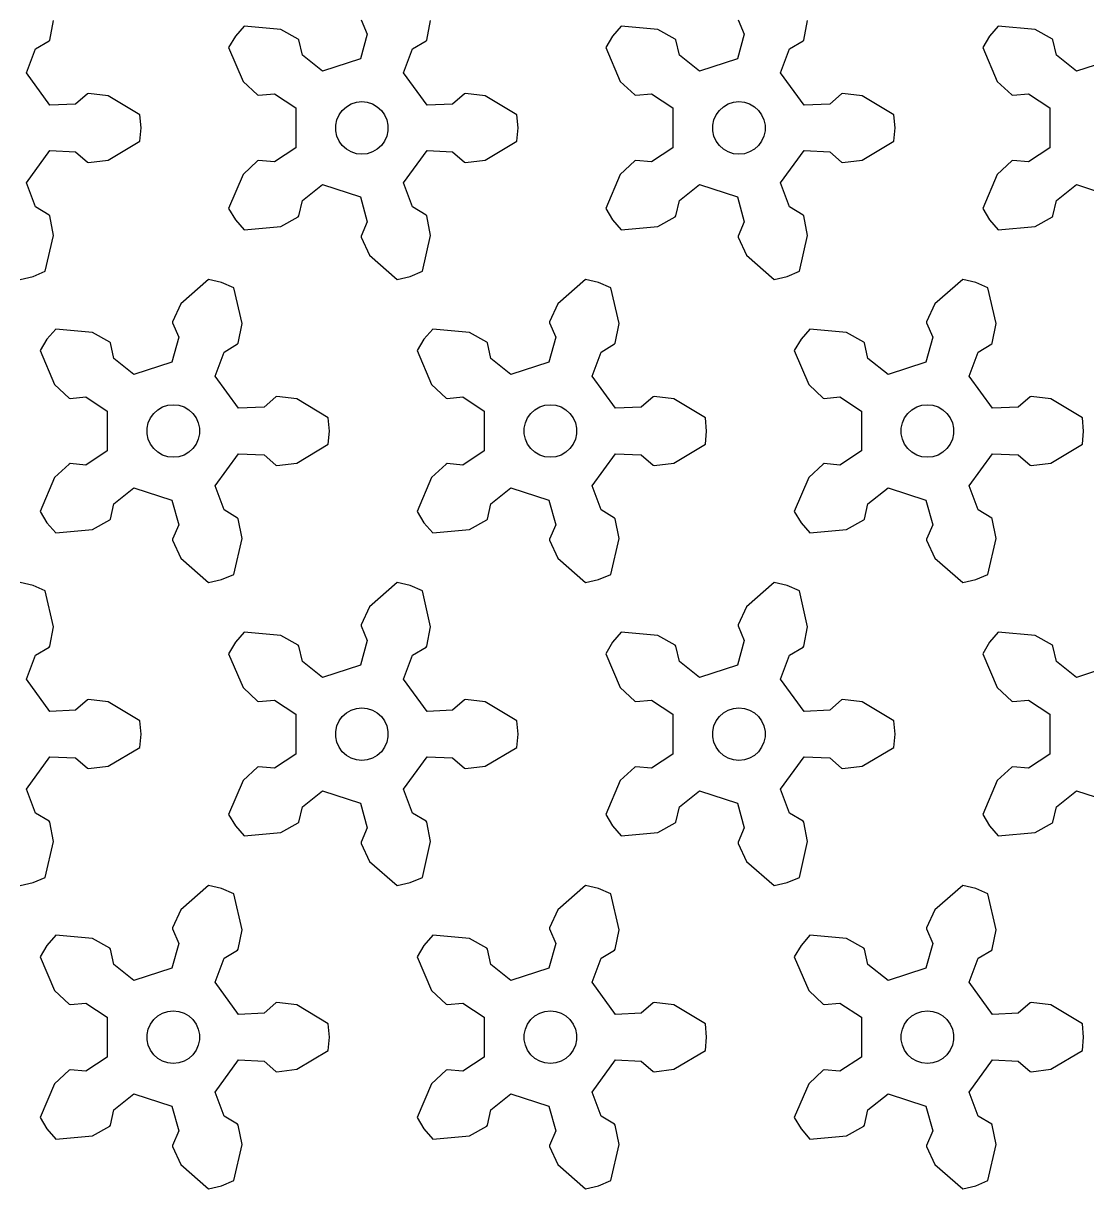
# Model space of a CAD drawing. Extents: x 0 to 210, y 0 to 225.
# Drawn here: x 42.1 to 102.7, y 0 to 66.5 of the extents above; entities that cross this region are included whole.
import ezdxf

# ---------------------------------------------------------------- set-up
doc = ezdxf.new("R2010")
doc.units = 0

msp = doc.modelspace()

# ---------------------------------------------------------------- linework, layer by layer
for p, q in [((43.572, 65.535), (43.791, 66.647)), ((61.335, 66.693), (61.688, 65.866)), ((65.085, 65.535), (65.304, 66.647)), ((82.847, 66.693), (83.2, 65.866)), ((86.598, 65.535), (86.816, 66.647)), ((54.672, 66.329), (54.172, 65.757)), ((56.765, 66.142), (54.672, 66.329)), ((57.755, 65.59), (56.765, 66.142)), ((61.688, 65.866), (61.3, 64.456)), ((76.184, 66.329), (75.685, 65.757)), ((78.278, 66.142), (76.184, 66.329)), ((79.268, 65.59), (78.278, 66.142)), ((83.2, 65.866), (82.813, 64.456)), ((97.697, 66.329), (97.197, 65.757)), ((99.791, 66.142), (97.697, 66.329)), ((100.781, 65.59), (99.791, 66.142)), ((42.766, 65.024), (43.537, 65.486)), ((43.537, 65.486), (43.572, 65.535)), ((54.172, 65.757), (53.782, 65.105)), ((57.791, 65.542), (57.755, 65.59)), ((57.992, 64.665), (57.791, 65.542)), ((64.278, 65.024), (65.05, 65.486)), ((65.05, 65.486), (65.085, 65.535)), ((75.685, 65.757), (75.295, 65.105)), ((79.304, 65.542), (79.268, 65.59)), ((79.505, 64.665), (79.304, 65.542)), ((85.791, 65.024), (86.563, 65.486)), ((86.563, 65.486), (86.598, 65.535)), ((97.197, 65.757), (96.808, 65.105)), ((100.817, 65.542), (100.781, 65.59)), ((101.018, 64.665), (100.817, 65.542)), ((42.25, 63.655), (42.766, 65.024)), ((53.782, 65.105), (54.607, 63.172)), ((59.134, 63.752), (57.992, 64.665)), ((63.763, 63.655), (64.278, 65.024)), ((75.295, 65.105), (76.12, 63.172)), ((80.647, 63.752), (79.505, 64.665)), ((85.276, 63.655), (85.791, 65.024)), ((96.808, 65.105), (97.633, 63.172)), ((102.16, 63.752), (101.018, 64.665)), ((61.3, 64.456), (59.134, 63.752)), ((82.813, 64.456), (80.647, 63.752)), ((104.326, 64.456), (102.16, 63.752)), ((43.588, 61.813), (42.25, 63.655)), ((54.607, 63.172), (55.438, 62.401)), ((65.101, 61.813), (63.763, 63.655)), ((76.12, 63.172), (76.951, 62.401)), ((86.614, 61.813), (85.276, 63.655)), ((97.633, 63.172), (98.463, 62.401)), ((45.05, 61.881), (43.588, 61.813)), ((45.727, 62.472), (45.05, 61.881)), ((45.785, 62.49), (45.727, 62.472)), ((46.91, 62.354), (45.785, 62.49)), ((48.714, 61.275), (46.91, 62.354)), ((55.438, 62.401), (55.495, 62.381)), ((55.495, 62.381), (56.391, 62.461)), ((56.391, 62.461), (57.612, 61.657)), ((60.501, 61.732), (60.772, 61.889)), ((60.772, 61.889), (61.07, 61.986)), ((61.07, 61.986), (61.382, 62.019)), ((61.382, 62.019), (61.694, 61.986)), ((61.694, 61.986), (61.992, 61.889)), ((61.992, 61.889), (62.264, 61.732)), ((66.562, 61.881), (65.101, 61.813)), ((67.24, 62.472), (66.562, 61.881)), ((67.298, 62.49), (67.24, 62.472)), ((68.423, 62.354), (67.298, 62.49)), ((70.227, 61.275), (68.423, 62.354)), ((76.951, 62.401), (77.008, 62.381)), ((77.008, 62.381), (77.903, 62.461)), ((77.903, 62.461), (79.125, 61.657)), ((82.013, 61.732), (82.285, 61.889)), ((82.285, 61.889), (82.583, 61.986)), ((82.583, 61.986), (82.895, 62.019)), ((82.895, 62.019), (83.207, 61.986)), ((83.207, 61.986), (83.505, 61.889)), ((83.505, 61.889), (83.777, 61.732)), ((88.075, 61.881), (86.614, 61.813)), ((88.753, 62.472), (88.075, 61.881)), ((88.811, 62.49), (88.753, 62.472)), ((89.936, 62.354), (88.811, 62.49)), ((91.74, 61.275), (89.936, 62.354)), ((98.463, 62.401), (98.521, 62.381)), ((98.521, 62.381), (99.416, 62.461)), ((99.416, 62.461), (100.638, 61.657)), ((48.782, 60.519), (48.714, 61.275)), ((57.612, 61.657), (57.612, 59.38)), ((59.956, 60.982), (60.083, 61.269)), ((60.083, 61.269), (60.267, 61.522)), ((60.267, 61.522), (60.501, 61.732)), ((62.264, 61.732), (62.497, 61.522)), ((62.497, 61.522), (62.681, 61.269)), ((62.681, 61.269), (62.809, 60.982)), ((70.295, 60.519), (70.227, 61.275)), ((79.125, 61.657), (79.125, 59.38)), ((81.468, 60.982), (81.596, 61.269)), ((81.596, 61.269), (81.78, 61.522)), ((81.78, 61.522), (82.013, 61.732)), ((83.777, 61.732), (84.01, 61.522)), ((84.01, 61.522), (84.194, 61.269)), ((84.194, 61.269), (84.322, 60.982)), ((91.808, 60.519), (91.74, 61.275)), ((100.638, 61.657), (100.638, 59.38)), ((48.714, 59.762), (48.782, 60.519)), ((59.89, 60.675), (59.956, 60.982)), ((59.89, 60.362), (59.89, 60.675)), ((62.809, 60.982), (62.874, 60.675)), ((62.874, 60.675), (62.874, 60.362)), ((70.227, 59.762), (70.295, 60.519)), ((81.403, 60.675), (81.468, 60.982)), ((81.403, 60.362), (81.403, 60.675)), ((84.322, 60.982), (84.387, 60.675)), ((84.387, 60.675), (84.387, 60.362)), ((91.74, 59.762), (91.808, 60.519)), ((59.956, 60.055), (59.89, 60.362)), ((60.083, 59.769), (59.956, 60.055)), ((62.809, 60.055), (62.681, 59.769)), ((62.874, 60.362), (62.809, 60.055)), ((81.468, 60.055), (81.403, 60.362)), ((81.596, 59.769), (81.468, 60.055)), ((84.322, 60.055), (84.194, 59.769)), ((84.387, 60.362), (84.322, 60.055)), ((42.25, 57.382), (43.588, 59.224)), ((43.588, 59.224), (45.05, 59.156)), ((46.91, 58.683), (48.714, 59.762)), ((57.612, 59.38), (56.391, 58.576)), ((60.267, 59.515), (60.083, 59.769)), ((60.501, 59.305), (60.267, 59.515)), ((60.772, 59.148), (60.501, 59.305)), ((62.264, 59.305), (61.992, 59.148)), ((62.497, 59.515), (62.264, 59.305)), ((62.681, 59.769), (62.497, 59.515)), ((63.763, 57.382), (65.101, 59.224)), ((65.101, 59.224), (66.562, 59.156)), ((68.423, 58.683), (70.227, 59.762)), ((79.125, 59.38), (77.903, 58.576)), ((81.78, 59.515), (81.596, 59.769)), ((82.013, 59.305), (81.78, 59.515)), ((82.285, 59.148), (82.013, 59.305)), ((83.777, 59.305), (83.505, 59.148)), ((84.01, 59.515), (83.777, 59.305)), ((84.194, 59.769), (84.01, 59.515)), ((85.276, 57.382), (86.614, 59.224)), ((86.614, 59.224), (88.075, 59.156)), ((89.936, 58.683), (91.74, 59.762)), ((100.638, 59.38), (99.416, 58.576)), ((45.05, 59.156), (45.727, 58.565)), ((45.727, 58.565), (45.785, 58.547)), ((45.785, 58.547), (46.91, 58.683)), ((55.438, 58.636), (54.607, 57.865)), ((55.495, 58.656), (55.438, 58.636)), ((56.391, 58.576), (55.495, 58.656)), ((61.07, 59.051), (60.772, 59.148)), ((61.382, 59.019), (61.07, 59.051)), ((61.694, 59.051), (61.382, 59.019)), ((61.992, 59.148), (61.694, 59.051)), ((66.562, 59.156), (67.24, 58.565)), ((67.24, 58.565), (67.298, 58.547)), ((67.298, 58.547), (68.423, 58.683)), ((76.951, 58.636), (76.12, 57.865)), ((77.008, 58.656), (76.951, 58.636)), ((77.903, 58.576), (77.008, 58.656)), ((82.583, 59.051), (82.285, 59.148)), ((82.895, 59.019), (82.583, 59.051)), ((83.207, 59.051), (82.895, 59.019)), ((83.505, 59.148), (83.207, 59.051)), ((88.075, 59.156), (88.753, 58.565)), ((88.753, 58.565), (88.811, 58.547)), ((88.811, 58.547), (89.936, 58.683)), ((98.463, 58.636), (97.633, 57.865)), ((98.521, 58.656), (98.463, 58.636)), ((99.416, 58.576), (98.521, 58.656)), ((54.607, 57.865), (53.782, 55.932)), ((76.12, 57.865), (75.295, 55.932)), ((97.633, 57.865), (96.808, 55.932)), ((42.766, 56.013), (42.25, 57.382)), ((57.992, 56.372), (59.134, 57.285)), ((59.134, 57.285), (61.3, 56.581)), ((64.278, 56.013), (63.763, 57.382)), ((79.505, 56.372), (80.647, 57.285)), ((80.647, 57.285), (82.813, 56.581)), ((85.791, 56.013), (85.276, 57.382)), ((101.018, 56.372), (102.16, 57.285)), ((102.16, 57.285), (104.326, 56.581)), ((61.3, 56.581), (61.688, 55.171)), ((82.813, 56.581), (83.2, 55.171)), ((43.537, 55.551), (42.766, 56.013)), ((53.782, 55.932), (54.172, 55.28)), ((57.791, 55.495), (57.992, 56.372)), ((65.05, 55.551), (64.278, 56.013)), ((75.295, 55.932), (75.685, 55.28)), ((79.304, 55.495), (79.505, 56.372)), ((86.563, 55.551), (85.791, 56.013)), ((96.808, 55.932), (97.197, 55.28)), ((100.817, 55.495), (101.018, 56.372)), ((43.572, 55.502), (43.537, 55.551)), ((43.791, 54.39), (43.572, 55.502)), ((54.172, 55.28), (54.672, 54.708)), ((56.765, 54.895), (57.755, 55.447)), ((57.755, 55.447), (57.791, 55.495)), ((65.085, 55.502), (65.05, 55.551)), ((65.304, 54.39), (65.085, 55.502)), ((75.685, 55.28), (76.184, 54.708)), ((78.278, 54.895), (79.268, 55.447)), ((79.268, 55.447), (79.304, 55.495)), ((86.598, 55.502), (86.563, 55.551)), ((86.816, 54.39), (86.598, 55.502)), ((97.197, 55.28), (97.697, 54.708)), ((99.791, 54.895), (100.781, 55.447)), ((100.781, 55.447), (100.817, 55.495)), ((54.672, 54.708), (56.765, 54.895)), ((61.688, 55.171), (61.335, 54.344)), ((76.184, 54.708), (78.278, 54.895)), ((83.2, 55.171), (82.847, 54.344)), ((97.697, 54.708), (99.791, 54.895)), ((43.322, 52.341), (43.791, 54.39)), ((61.335, 54.344), (61.335, 54.283)), ((61.335, 54.283), (61.812, 53.255)), ((64.835, 52.341), (65.304, 54.39)), ((82.847, 54.344), (82.848, 54.283)), ((82.848, 54.283), (83.325, 53.255)), ((86.348, 52.341), (86.816, 54.39)), ((61.812, 53.255), (63.396, 51.873)), ((83.325, 53.255), (84.909, 51.873)), ((41.883, 51.873), (42.624, 52.042)), ((42.624, 52.042), (43.322, 52.341)), ((52.639, 51.873), (51.056, 50.491)), ((53.38, 51.704), (52.639, 51.873)), ((63.396, 51.873), (64.136, 52.042)), ((64.136, 52.042), (64.835, 52.341)), ((74.152, 51.873), (72.569, 50.491)), ((74.893, 51.704), (74.152, 51.873)), ((84.909, 51.873), (85.649, 52.042)), ((85.649, 52.042), (86.348, 52.341)), ((95.665, 51.873), (94.082, 50.491)), ((96.406, 51.704), (95.665, 51.873)), ((54.079, 51.405), (53.38, 51.704)), ((54.547, 49.356), (54.079, 51.405)), ((75.591, 51.405), (74.893, 51.704)), ((76.06, 49.356), (75.591, 51.405)), ((97.104, 51.405), (96.406, 51.704)), ((97.573, 49.356), (97.104, 51.405)), ((51.056, 50.491), (50.579, 49.463)), ((72.569, 50.491), (72.092, 49.463)), ((94.082, 50.491), (93.605, 49.463)), ((50.579, 49.463), (50.578, 49.402)), ((50.578, 49.402), (50.931, 48.575)), ((54.329, 48.244), (54.547, 49.356)), ((72.092, 49.463), (72.091, 49.402)), ((72.091, 49.402), (72.444, 48.575)), ((75.841, 48.244), (76.06, 49.356)), ((93.605, 49.463), (93.604, 49.402)), ((93.604, 49.402), (93.957, 48.575)), ((97.354, 48.244), (97.573, 49.356)), ((43.915, 49.038), (43.415, 48.466)), ((46.009, 48.851), (43.915, 49.038)), ((46.999, 48.299), (46.009, 48.851)), ((50.931, 48.575), (50.544, 47.165)), ((65.428, 49.038), (64.928, 48.466)), ((67.521, 48.851), (65.428, 49.038)), ((68.511, 48.299), (67.521, 48.851)), ((72.444, 48.575), (72.057, 47.165)), ((86.941, 49.038), (86.441, 48.466)), ((89.034, 48.851), (86.941, 49.038)), ((90.024, 48.299), (89.034, 48.851)), ((93.957, 48.575), (93.569, 47.165)), ((43.415, 48.466), (43.026, 47.814)), ((47.035, 48.251), (46.999, 48.299)), ((47.235, 47.374), (47.035, 48.251)), ((53.522, 47.733), (54.294, 48.195)), ((54.294, 48.195), (54.329, 48.244)), ((64.928, 48.466), (64.538, 47.814)), ((68.548, 48.251), (68.511, 48.299)), ((68.748, 47.374), (68.548, 48.251)), ((75.035, 47.733), (75.806, 48.195)), ((75.806, 48.195), (75.841, 48.244)), ((86.441, 48.466), (86.051, 47.814)), ((90.061, 48.251), (90.024, 48.299)), ((90.261, 47.374), (90.061, 48.251)), ((96.548, 47.733), (97.319, 48.195)), ((97.319, 48.195), (97.354, 48.244)), ((43.026, 47.814), (43.851, 45.881)), ((48.378, 46.461), (47.235, 47.374)), ((53.006, 46.364), (53.522, 47.733)), ((64.538, 47.814), (65.364, 45.881)), ((69.891, 46.461), (68.748, 47.374)), ((74.519, 46.364), (75.035, 47.733)), ((86.051, 47.814), (86.877, 45.881)), ((91.404, 46.461), (90.261, 47.374)), ((96.032, 46.364), (96.548, 47.733)), ((50.544, 47.165), (48.378, 46.461)), ((72.057, 47.165), (69.891, 46.461)), ((93.569, 47.165), (91.404, 46.461)), ((43.851, 45.881), (44.681, 45.11)), ((54.345, 44.522), (53.006, 46.364)), ((65.364, 45.881), (66.194, 45.11)), ((75.858, 44.522), (74.519, 46.364)), ((86.877, 45.881), (87.707, 45.11)), ((97.37, 44.522), (96.032, 46.364)), ((44.681, 45.11), (44.739, 45.09)), ((44.739, 45.09), (45.634, 45.17)), ((45.634, 45.17), (46.856, 44.366)), ((49.744, 44.441), (50.016, 44.598)), ((50.016, 44.598), (50.314, 44.695)), ((50.314, 44.695), (50.626, 44.728)), ((50.626, 44.728), (50.938, 44.695)), ((50.938, 44.695), (51.236, 44.598)), ((51.236, 44.598), (51.507, 44.441)), ((55.806, 44.59), (54.345, 44.522)), ((56.483, 45.181), (55.806, 44.59)), ((56.541, 45.199), (56.483, 45.181)), ((57.667, 45.063), (56.541, 45.199)), ((59.47, 43.984), (57.667, 45.063)), ((66.194, 45.11), (66.252, 45.09)), ((66.252, 45.09), (67.147, 45.17)), ((67.147, 45.17), (68.369, 44.366)), ((71.257, 44.441), (71.529, 44.598)), ((71.529, 44.598), (71.827, 44.695)), ((71.827, 44.695), (72.139, 44.728)), ((72.139, 44.728), (72.45, 44.695)), ((72.45, 44.695), (72.749, 44.598)), ((72.749, 44.598), (73.02, 44.441)), ((77.319, 44.59), (75.858, 44.522)), ((77.996, 45.181), (77.319, 44.59)), ((78.054, 45.199), (77.996, 45.181)), ((79.179, 45.063), (78.054, 45.199)), ((80.983, 43.984), (79.179, 45.063)), ((87.707, 45.11), (87.764, 45.09)), ((87.764, 45.09), (88.66, 45.17)), ((88.66, 45.17), (89.882, 44.366)), ((92.77, 44.441), (93.041, 44.598)), ((93.041, 44.598), (93.34, 44.695)), ((93.34, 44.695), (93.651, 44.728)), ((93.651, 44.728), (93.963, 44.695)), ((93.963, 44.695), (94.262, 44.598)), ((94.262, 44.598), (94.533, 44.441)), ((98.832, 44.59), (97.37, 44.522)), ((99.509, 45.181), (98.832, 44.59)), ((99.567, 45.199), (99.509, 45.181)), ((100.692, 45.063), (99.567, 45.199)), ((102.496, 43.984), (100.692, 45.063)), ((46.856, 44.366), (46.856, 42.089)), ((49.199, 43.691), (49.327, 43.978)), ((49.327, 43.978), (49.511, 44.231)), ((49.511, 44.231), (49.744, 44.441)), ((51.507, 44.441), (51.741, 44.231)), ((51.741, 44.231), (51.925, 43.978)), ((51.925, 43.978), (52.052, 43.691)), ((59.538, 43.228), (59.47, 43.984)), ((68.369, 44.366), (68.369, 42.089)), ((70.712, 43.691), (70.84, 43.978)), ((70.84, 43.978), (71.024, 44.231)), ((71.024, 44.231), (71.257, 44.441)), ((73.02, 44.441), (73.253, 44.231)), ((73.253, 44.231), (73.438, 43.978)), ((73.438, 43.978), (73.565, 43.691)), ((81.051, 43.228), (80.983, 43.984)), ((89.882, 44.366), (89.882, 42.089)), ((92.225, 43.691), (92.352, 43.978)), ((92.352, 43.978), (92.537, 44.231)), ((92.537, 44.231), (92.77, 44.441)), ((94.533, 44.441), (94.766, 44.231)), ((94.766, 44.231), (94.95, 43.978)), ((94.95, 43.978), (95.078, 43.691)), ((102.564, 43.228), (102.496, 43.984)), ((49.134, 43.384), (49.199, 43.691)), ((49.134, 43.071), (49.134, 43.384)), ((52.052, 43.691), (52.118, 43.384)), ((52.118, 43.384), (52.118, 43.071)), ((59.47, 42.471), (59.538, 43.228)), ((70.647, 43.384), (70.712, 43.691)), ((70.647, 43.071), (70.647, 43.384)), ((73.565, 43.691), (73.63, 43.384)), ((73.63, 43.384), (73.63, 43.071)), ((80.983, 42.471), (81.051, 43.228)), ((92.16, 43.384), (92.225, 43.691)), ((92.16, 43.071), (92.16, 43.384)), ((95.078, 43.691), (95.143, 43.384)), ((95.143, 43.384), (95.143, 43.071)), ((102.496, 42.471), (102.564, 43.228)), ((49.199, 42.764), (49.134, 43.071)), ((49.327, 42.478), (49.199, 42.764)), ((52.052, 42.764), (51.925, 42.478)), ((52.118, 43.071), (52.052, 42.764)), ((70.712, 42.764), (70.647, 43.071)), ((70.84, 42.478), (70.712, 42.764)), ((73.565, 42.764), (73.438, 42.478)), ((73.63, 43.071), (73.565, 42.764)), ((92.225, 42.764), (92.16, 43.071)), ((92.352, 42.478), (92.225, 42.764)), ((95.078, 42.764), (94.95, 42.478)), ((95.143, 43.071), (95.078, 42.764)), ((46.856, 42.089), (45.634, 41.285)), ((49.511, 42.224), (49.327, 42.478)), ((49.744, 42.014), (49.511, 42.224)), ((50.016, 41.857), (49.744, 42.014)), ((51.507, 42.014), (51.236, 41.857)), ((51.741, 42.224), (51.507, 42.014)), ((51.925, 42.478), (51.741, 42.224)), ((53.006, 40.091), (54.345, 41.933)), ((54.345, 41.933), (55.806, 41.865)), ((57.667, 41.392), (59.47, 42.471)), ((68.369, 42.089), (67.147, 41.285)), ((71.024, 42.224), (70.84, 42.478)), ((71.257, 42.014), (71.024, 42.224)), ((71.529, 41.857), (71.257, 42.014)), ((73.02, 42.014), (72.749, 41.857)), ((73.253, 42.224), (73.02, 42.014)), ((73.438, 42.478), (73.253, 42.224)), ((74.519, 40.091), (75.858, 41.933)), ((75.858, 41.933), (77.319, 41.865)), ((79.179, 41.392), (80.983, 42.471)), ((89.882, 42.089), (88.66, 41.285)), ((92.537, 42.224), (92.352, 42.478)), ((92.77, 42.014), (92.537, 42.224)), ((93.041, 41.857), (92.77, 42.014)), ((94.533, 42.014), (94.262, 41.857)), ((94.766, 42.224), (94.533, 42.014)), ((94.95, 42.478), (94.766, 42.224)), ((96.032, 40.091), (97.37, 41.933)), ((97.37, 41.933), (98.832, 41.865)), ((100.692, 41.392), (102.496, 42.471)), ((44.681, 41.345), (43.851, 40.574)), ((44.739, 41.365), (44.681, 41.345)), ((45.634, 41.285), (44.739, 41.365)), ((50.314, 41.76), (50.016, 41.857)), ((50.626, 41.728), (50.314, 41.76)), ((50.938, 41.76), (50.626, 41.728)), ((51.236, 41.857), (50.938, 41.76)), ((55.806, 41.865), (56.483, 41.274)), ((56.483, 41.274), (56.541, 41.256)), ((56.541, 41.256), (57.667, 41.392)), ((66.194, 41.345), (65.364, 40.574)), ((66.252, 41.365), (66.194, 41.345)), ((67.147, 41.285), (66.252, 41.365)), ((71.827, 41.76), (71.529, 41.857)), ((72.139, 41.728), (71.827, 41.76)), ((72.45, 41.76), (72.139, 41.728)), ((72.749, 41.857), (72.45, 41.76)), ((77.319, 41.865), (77.996, 41.274)), ((77.996, 41.274), (78.054, 41.256)), ((78.054, 41.256), (79.179, 41.392)), ((87.707, 41.345), (86.877, 40.574)), ((87.764, 41.365), (87.707, 41.345)), ((88.66, 41.285), (87.764, 41.365)), ((93.34, 41.76), (93.041, 41.857)), ((93.651, 41.728), (93.34, 41.76)), ((93.963, 41.76), (93.651, 41.728)), ((94.262, 41.857), (93.963, 41.76)), ((98.832, 41.865), (99.509, 41.274)), ((99.509, 41.274), (99.567, 41.256)), ((99.567, 41.256), (100.692, 41.392)), ((43.851, 40.574), (43.026, 38.641)), ((65.364, 40.574), (64.538, 38.641)), ((86.877, 40.574), (86.051, 38.641)), ((47.235, 39.081), (48.378, 39.994)), ((48.378, 39.994), (50.544, 39.29)), ((53.522, 38.722), (53.006, 40.091)), ((68.748, 39.081), (69.891, 39.994)), ((69.891, 39.994), (72.057, 39.29)), ((75.035, 38.722), (74.519, 40.091)), ((90.261, 39.081), (91.404, 39.994)), ((91.404, 39.994), (93.569, 39.29)), ((96.548, 38.722), (96.032, 40.091)), ((50.544, 39.29), (50.931, 37.88)), ((72.057, 39.29), (72.444, 37.88)), ((93.569, 39.29), (93.957, 37.88)), ((43.026, 38.641), (43.415, 37.989)), ((47.035, 38.204), (47.235, 39.081)), ((54.294, 38.26), (53.522, 38.722)), ((64.538, 38.641), (64.928, 37.989)), ((68.548, 38.204), (68.748, 39.081)), ((75.806, 38.26), (75.035, 38.722)), ((86.051, 38.641), (86.441, 37.989)), ((90.061, 38.204), (90.261, 39.081)), ((97.319, 38.26), (96.548, 38.722)), ((43.415, 37.989), (43.915, 37.417)), ((46.009, 37.604), (46.999, 38.156)), ((46.999, 38.156), (47.035, 38.204)), ((54.329, 38.211), (54.294, 38.26)), ((54.547, 37.099), (54.329, 38.211)), ((64.928, 37.989), (65.428, 37.417)), ((67.521, 37.604), (68.511, 38.156)), ((68.511, 38.156), (68.548, 38.204)), ((75.841, 38.211), (75.806, 38.26)), ((76.06, 37.099), (75.841, 38.211)), ((86.441, 37.989), (86.941, 37.417)), ((89.034, 37.604), (90.024, 38.156)), ((90.024, 38.156), (90.061, 38.204)), ((97.354, 38.211), (97.319, 38.26)), ((97.573, 37.099), (97.354, 38.211)), ((43.915, 37.417), (46.009, 37.604)), ((50.931, 37.88), (50.578, 37.053)), ((65.428, 37.417), (67.521, 37.604)), ((72.444, 37.88), (72.091, 37.053)), ((86.941, 37.417), (89.034, 37.604)), ((93.957, 37.88), (93.604, 37.053)), ((50.578, 37.053), (50.579, 36.992)), ((50.579, 36.992), (51.056, 35.964)), ((54.079, 35.05), (54.547, 37.099)), ((72.091, 37.053), (72.092, 36.992)), ((72.092, 36.992), (72.569, 35.964)), ((75.591, 35.05), (76.06, 37.099)), ((93.604, 37.053), (93.605, 36.992)), ((93.605, 36.992), (94.082, 35.964)), ((97.104, 35.05), (97.573, 37.099)), ((51.056, 35.964), (52.639, 34.582)), ((72.569, 35.964), (74.152, 34.582)), ((94.082, 35.964), (95.665, 34.582)), ((42.624, 34.413), (41.883, 34.582)), ((52.639, 34.582), (53.38, 34.751)), ((53.38, 34.751), (54.079, 35.05)), ((63.396, 34.582), (61.812, 33.2)), ((64.136, 34.413), (63.396, 34.582)), ((74.152, 34.582), (74.893, 34.751)), ((74.893, 34.751), (75.591, 35.05)), ((84.909, 34.582), (83.325, 33.2)), ((85.649, 34.413), (84.909, 34.582)), ((95.665, 34.582), (96.406, 34.751)), ((96.406, 34.751), (97.104, 35.05)), ((43.322, 34.114), (42.624, 34.413)), ((43.791, 32.065), (43.322, 34.114)), ((64.835, 34.114), (64.136, 34.413)), ((65.304, 32.065), (64.835, 34.114)), ((86.348, 34.114), (85.649, 34.413)), ((86.816, 32.065), (86.348, 34.114)), ((61.812, 33.2), (61.335, 32.172)), ((83.325, 33.2), (82.848, 32.172)), ((43.572, 30.953), (43.791, 32.065)), ((61.335, 32.172), (61.335, 32.111)), ((61.335, 32.111), (61.688, 31.284)), ((65.085, 30.953), (65.304, 32.065)), ((82.848, 32.172), (82.847, 32.111)), ((82.847, 32.111), (83.2, 31.284)), ((86.598, 30.953), (86.816, 32.065)), ((54.672, 31.747), (54.172, 31.175)), ((56.765, 31.56), (54.672, 31.747)), ((57.755, 31.008), (56.765, 31.56)), ((61.688, 31.284), (61.3, 29.874)), ((76.184, 31.747), (75.685, 31.175)), ((78.278, 31.56), (76.184, 31.747)), ((79.268, 31.008), (78.278, 31.56)), ((83.2, 31.284), (82.813, 29.874)), ((97.697, 31.747), (97.197, 31.175)), ((99.791, 31.56), (97.697, 31.747)), ((100.781, 31.008), (99.791, 31.56)), ((42.766, 30.442), (43.537, 30.904)), ((43.537, 30.904), (43.572, 30.953)), ((54.172, 31.175), (53.782, 30.523)), ((57.791, 30.96), (57.755, 31.008)), ((57.992, 30.083), (57.791, 30.96)), ((64.278, 30.442), (65.05, 30.904)), ((65.05, 30.904), (65.085, 30.953)), ((75.685, 31.175), (75.295, 30.523)), ((79.304, 30.96), (79.268, 31.008)), ((79.505, 30.083), (79.304, 30.96)), ((85.791, 30.442), (86.563, 30.904)), ((86.563, 30.904), (86.598, 30.953)), ((97.197, 31.175), (96.808, 30.523)), ((100.817, 30.96), (100.781, 31.008)), ((101.018, 30.083), (100.817, 30.96)), ((42.25, 29.073), (42.766, 30.442)), ((53.782, 30.523), (54.607, 28.59)), ((59.134, 29.17), (57.992, 30.083)), ((63.763, 29.073), (64.278, 30.442)), ((75.295, 30.523), (76.12, 28.59)), ((80.647, 29.17), (79.505, 30.083)), ((85.276, 29.073), (85.791, 30.442)), ((96.808, 30.523), (97.633, 28.59)), ((102.16, 29.17), (101.018, 30.083)), ((61.3, 29.874), (59.134, 29.17)), ((82.813, 29.874), (80.647, 29.17)), ((104.326, 29.874), (102.16, 29.17)), ((43.588, 27.231), (42.25, 29.073)), ((54.607, 28.59), (55.438, 27.819)), ((65.101, 27.231), (63.763, 29.073)), ((76.12, 28.59), (76.951, 27.819)), ((86.614, 27.231), (85.276, 29.073)), ((97.633, 28.59), (98.463, 27.819)), ((45.05, 27.299), (43.588, 27.231)), ((45.727, 27.89), (45.05, 27.299)), ((45.785, 27.908), (45.727, 27.89)), ((46.91, 27.772), (45.785, 27.908)), ((48.714, 26.693), (46.91, 27.772)), ((55.438, 27.819), (55.495, 27.799)), ((55.495, 27.799), (56.391, 27.879)), ((56.391, 27.879), (57.612, 27.075)), ((60.501, 27.15), (60.772, 27.307)), ((60.772, 27.307), (61.07, 27.404)), ((61.07, 27.404), (61.382, 27.437)), ((61.382, 27.437), (61.694, 27.404)), ((61.694, 27.404), (61.992, 27.307)), ((61.992, 27.307), (62.264, 27.15)), ((66.562, 27.299), (65.101, 27.231)), ((67.24, 27.89), (66.562, 27.299)), ((67.298, 27.908), (67.24, 27.89)), ((68.423, 27.772), (67.298, 27.908)), ((70.227, 26.693), (68.423, 27.772)), ((76.951, 27.819), (77.008, 27.799)), ((77.008, 27.799), (77.903, 27.879)), ((77.903, 27.879), (79.125, 27.075)), ((82.013, 27.15), (82.285, 27.307)), ((82.285, 27.307), (82.583, 27.404)), ((82.583, 27.404), (82.895, 27.437)), ((82.895, 27.437), (83.207, 27.404)), ((83.207, 27.404), (83.505, 27.307)), ((83.505, 27.307), (83.777, 27.15)), ((88.075, 27.299), (86.614, 27.231)), ((88.753, 27.89), (88.075, 27.299)), ((88.811, 27.908), (88.753, 27.89)), ((89.936, 27.772), (88.811, 27.908)), ((91.74, 26.693), (89.936, 27.772)), ((98.463, 27.819), (98.521, 27.799)), ((98.521, 27.799), (99.416, 27.879)), ((99.416, 27.879), (100.638, 27.075)), ((48.782, 25.937), (48.714, 26.693)), ((57.612, 27.075), (57.612, 24.798)), ((59.956, 26.4), (60.083, 26.687)), ((60.083, 26.687), (60.267, 26.94)), ((60.267, 26.94), (60.501, 27.15)), ((62.264, 27.15), (62.497, 26.94)), ((62.497, 26.94), (62.681, 26.687)), ((62.681, 26.687), (62.809, 26.4)), ((70.295, 25.937), (70.227, 26.693)), ((79.125, 27.075), (79.125, 24.798)), ((81.468, 26.4), (81.596, 26.687)), ((81.596, 26.687), (81.78, 26.94)), ((81.78, 26.94), (82.013, 27.15)), ((83.777, 27.15), (84.01, 26.94)), ((84.01, 26.94), (84.194, 26.687)), ((84.194, 26.687), (84.322, 26.4)), ((91.808, 25.937), (91.74, 26.693)), ((100.638, 27.075), (100.638, 24.798)), ((48.714, 25.18), (48.782, 25.937)), ((59.89, 26.093), (59.956, 26.4)), ((59.89, 25.78), (59.89, 26.093)), ((62.809, 26.4), (62.874, 26.093)), ((62.874, 26.093), (62.874, 25.78)), ((70.227, 25.18), (70.295, 25.937)), ((81.403, 26.093), (81.468, 26.4)), ((81.403, 25.78), (81.403, 26.093)), ((84.322, 26.4), (84.387, 26.093)), ((84.387, 26.093), (84.387, 25.78)), ((91.74, 25.18), (91.808, 25.937)), ((59.956, 25.473), (59.89, 25.78)), ((60.083, 25.187), (59.956, 25.473)), ((62.809, 25.473), (62.681, 25.187)), ((62.874, 25.78), (62.809, 25.473)), ((81.468, 25.473), (81.403, 25.78)), ((81.596, 25.187), (81.468, 25.473)), ((84.322, 25.473), (84.194, 25.187)), ((84.387, 25.78), (84.322, 25.473)), ((42.25, 22.8), (43.588, 24.642)), ((43.588, 24.642), (45.05, 24.574)), ((46.91, 24.101), (48.714, 25.18)), ((57.612, 24.798), (56.391, 23.994)), ((60.267, 24.933), (60.083, 25.187)), ((60.501, 24.723), (60.267, 24.933)), ((60.772, 24.566), (60.501, 24.723)), ((62.264, 24.723), (61.992, 24.566)), ((62.497, 24.933), (62.264, 24.723)), ((62.681, 25.187), (62.497, 24.933)), ((63.763, 22.8), (65.101, 24.642)), ((65.101, 24.642), (66.562, 24.574)), ((68.423, 24.101), (70.227, 25.18)), ((79.125, 24.798), (77.903, 23.994)), ((81.78, 24.933), (81.596, 25.187)), ((82.013, 24.723), (81.78, 24.933)), ((82.285, 24.566), (82.013, 24.723)), ((83.777, 24.723), (83.505, 24.566)), ((84.01, 24.933), (83.777, 24.723)), ((84.194, 25.187), (84.01, 24.933)), ((85.276, 22.8), (86.614, 24.642)), ((86.614, 24.642), (88.075, 24.574)), ((89.936, 24.101), (91.74, 25.18)), ((100.638, 24.798), (99.416, 23.994)), ((45.05, 24.574), (45.727, 23.983)), ((45.727, 23.983), (45.785, 23.965)), ((45.785, 23.965), (46.91, 24.101)), ((55.438, 24.054), (54.607, 23.283)), ((55.495, 24.074), (55.438, 24.054)), ((56.391, 23.994), (55.495, 24.074)), ((61.07, 24.469), (60.772, 24.566)), ((61.382, 24.437), (61.07, 24.469)), ((61.694, 24.469), (61.382, 24.437)), ((61.992, 24.566), (61.694, 24.469)), ((66.562, 24.574), (67.24, 23.983)), ((67.24, 23.983), (67.298, 23.965)), ((67.298, 23.965), (68.423, 24.101)), ((76.951, 24.054), (76.12, 23.283)), ((77.008, 24.074), (76.951, 24.054)), ((77.903, 23.994), (77.008, 24.074)), ((82.583, 24.469), (82.285, 24.566)), ((82.895, 24.437), (82.583, 24.469)), ((83.207, 24.469), (82.895, 24.437)), ((83.505, 24.566), (83.207, 24.469)), ((88.075, 24.574), (88.753, 23.983)), ((88.753, 23.983), (88.811, 23.965)), ((88.811, 23.965), (89.936, 24.101)), ((98.463, 24.054), (97.633, 23.283)), ((98.521, 24.074), (98.463, 24.054)), ((99.416, 23.994), (98.521, 24.074)), ((54.607, 23.283), (53.782, 21.35)), ((76.12, 23.283), (75.295, 21.35)), ((97.633, 23.283), (96.808, 21.35)), ((42.766, 21.431), (42.25, 22.8)), ((57.992, 21.79), (59.134, 22.703)), ((59.134, 22.703), (61.3, 21.999)), ((64.278, 21.431), (63.763, 22.8)), ((79.505, 21.79), (80.647, 22.703)), ((80.647, 22.703), (82.813, 21.999)), ((85.791, 21.431), (85.276, 22.8)), ((101.018, 21.79), (102.16, 22.703)), ((102.16, 22.703), (104.326, 21.999)), ((61.3, 21.999), (61.688, 20.589)), ((82.813, 21.999), (83.2, 20.589)), ((43.537, 20.969), (42.766, 21.431)), ((53.782, 21.35), (54.172, 20.698)), ((57.791, 20.913), (57.992, 21.79)), ((65.05, 20.969), (64.278, 21.431)), ((75.295, 21.35), (75.685, 20.698)), ((79.304, 20.913), (79.505, 21.79)), ((86.563, 20.969), (85.791, 21.431)), ((96.808, 21.35), (97.197, 20.698)), ((100.817, 20.913), (101.018, 21.79)), ((43.572, 20.92), (43.537, 20.969)), ((43.791, 19.808), (43.572, 20.92)), ((54.172, 20.698), (54.672, 20.126)), ((56.765, 20.313), (57.755, 20.865)), ((57.755, 20.865), (57.791, 20.913)), ((65.085, 20.92), (65.05, 20.969)), ((65.304, 19.808), (65.085, 20.92)), ((75.685, 20.698), (76.184, 20.126)), ((78.278, 20.313), (79.268, 20.865)), ((79.268, 20.865), (79.304, 20.913)), ((86.598, 20.92), (86.563, 20.969)), ((86.816, 19.808), (86.598, 20.92)), ((97.197, 20.698), (97.697, 20.126)), ((99.791, 20.313), (100.781, 20.865)), ((100.781, 20.865), (100.817, 20.913)), ((54.672, 20.126), (56.765, 20.313)), ((61.688, 20.589), (61.335, 19.762)), ((76.184, 20.126), (78.278, 20.313)), ((83.2, 20.589), (82.847, 19.762)), ((97.697, 20.126), (99.791, 20.313)), ((43.322, 17.759), (43.791, 19.808)), ((61.335, 19.762), (61.335, 19.701)), ((61.335, 19.701), (61.812, 18.673)), ((64.835, 17.759), (65.304, 19.808)), ((82.847, 19.762), (82.848, 19.701)), ((82.848, 19.701), (83.325, 18.673)), ((86.348, 17.759), (86.816, 19.808)), ((61.812, 18.673), (63.396, 17.291)), ((83.325, 18.673), (84.909, 17.291)), ((41.883, 17.291), (42.624, 17.46)), ((42.624, 17.46), (43.322, 17.759)), ((52.639, 17.291), (51.056, 15.909)), ((53.38, 17.122), (52.639, 17.291)), ((63.396, 17.291), (64.136, 17.46)), ((64.136, 17.46), (64.835, 17.759)), ((74.152, 17.291), (72.569, 15.909)), ((74.893, 17.122), (74.152, 17.291)), ((84.909, 17.291), (85.649, 17.46)), ((85.649, 17.46), (86.348, 17.759)), ((95.665, 17.291), (94.082, 15.909)), ((96.406, 17.122), (95.665, 17.291)), ((54.079, 16.823), (53.38, 17.122)), ((54.547, 14.774), (54.079, 16.823)), ((75.591, 16.823), (74.893, 17.122)), ((76.06, 14.774), (75.591, 16.823)), ((97.104, 16.823), (96.406, 17.122)), ((97.573, 14.774), (97.104, 16.823)), ((51.056, 15.909), (50.579, 14.881)), ((72.569, 15.909), (72.092, 14.881)), ((94.082, 15.909), (93.605, 14.881)), ((50.579, 14.881), (50.578, 14.82)), ((50.578, 14.82), (50.931, 13.993)), ((54.329, 13.662), (54.547, 14.774)), ((72.092, 14.881), (72.091, 14.82)), ((72.091, 14.82), (72.444, 13.993)), ((75.841, 13.662), (76.06, 14.774)), ((93.605, 14.881), (93.604, 14.82)), ((93.604, 14.82), (93.957, 13.993)), ((97.354, 13.662), (97.573, 14.774)), ((43.915, 14.456), (43.415, 13.884)), ((46.009, 14.269), (43.915, 14.456)), ((46.999, 13.717), (46.009, 14.269)), ((50.931, 13.993), (50.544, 12.583)), ((65.428, 14.456), (64.928, 13.884)), ((67.521, 14.269), (65.428, 14.456)), ((68.511, 13.717), (67.521, 14.269)), ((72.444, 13.993), (72.057, 12.583)), ((86.941, 14.456), (86.441, 13.884)), ((89.034, 14.269), (86.941, 14.456)), ((90.024, 13.717), (89.034, 14.269)), ((93.957, 13.993), (93.569, 12.583)), ((43.415, 13.884), (43.026, 13.232)), ((47.035, 13.669), (46.999, 13.717)), ((47.235, 12.792), (47.035, 13.669)), ((53.522, 13.151), (54.294, 13.613)), ((54.294, 13.613), (54.329, 13.662)), ((64.928, 13.884), (64.538, 13.232)), ((68.548, 13.669), (68.511, 13.717)), ((68.748, 12.792), (68.548, 13.669)), ((75.035, 13.151), (75.806, 13.613)), ((75.806, 13.613), (75.841, 13.662)), ((86.441, 13.884), (86.051, 13.232)), ((90.061, 13.669), (90.024, 13.717)), ((90.261, 12.792), (90.061, 13.669)), ((96.548, 13.151), (97.319, 13.613)), ((97.319, 13.613), (97.354, 13.662)), ((43.026, 13.232), (43.851, 11.299)), ((48.378, 11.879), (47.235, 12.792)), ((53.006, 11.782), (53.522, 13.151)), ((64.538, 13.232), (65.364, 11.299)), ((69.891, 11.879), (68.748, 12.792)), ((74.519, 11.782), (75.035, 13.151)), ((86.051, 13.232), (86.877, 11.299)), ((91.404, 11.879), (90.261, 12.792)), ((96.032, 11.782), (96.548, 13.151)), ((50.544, 12.583), (48.378, 11.879)), ((72.057, 12.583), (69.891, 11.879)), ((93.569, 12.583), (91.404, 11.879)), ((54.345, 9.94), (53.006, 11.782)), ((75.858, 9.94), (74.519, 11.782)), ((97.37, 9.94), (96.032, 11.782)), ((43.851, 11.299), (44.681, 10.528)), ((65.364, 11.299), (66.194, 10.528)), ((86.877, 11.299), (87.707, 10.528)), ((44.681, 10.528), (44.739, 10.508)), ((44.739, 10.508), (45.634, 10.588)), ((45.634, 10.588), (46.856, 9.784)), ((49.744, 9.859), (50.016, 10.016)), ((50.016, 10.016), (50.314, 10.113)), ((50.314, 10.113), (50.626, 10.146)), ((50.626, 10.146), (50.938, 10.113)), ((50.938, 10.113), (51.236, 10.016)), ((51.236, 10.016), (51.507, 9.859)), ((55.806, 10.008), (54.345, 9.94)), ((56.483, 10.599), (55.806, 10.008)), ((56.541, 10.617), (56.483, 10.599)), ((57.667, 10.481), (56.541, 10.617)), ((59.47, 9.402), (57.667, 10.481)), ((66.194, 10.528), (66.252, 10.508)), ((66.252, 10.508), (67.147, 10.588)), ((67.147, 10.588), (68.369, 9.784)), ((71.257, 9.859), (71.529, 10.016)), ((71.529, 10.016), (71.827, 10.113)), ((71.827, 10.113), (72.139, 10.146)), ((72.139, 10.146), (72.45, 10.113)), ((72.45, 10.113), (72.749, 10.016)), ((72.749, 10.016), (73.02, 9.859)), ((77.319, 10.008), (75.858, 9.94)), ((77.996, 10.599), (77.319, 10.008)), ((78.054, 10.617), (77.996, 10.599)), ((79.179, 10.481), (78.054, 10.617)), ((80.983, 9.402), (79.179, 10.481)), ((87.707, 10.528), (87.764, 10.508)), ((87.764, 10.508), (88.66, 10.588)), ((88.66, 10.588), (89.882, 9.784)), ((92.77, 9.859), (93.041, 10.016)), ((93.041, 10.016), (93.34, 10.113)), ((93.34, 10.113), (93.651, 10.146)), ((93.651, 10.146), (93.963, 10.113)), ((93.963, 10.113), (94.262, 10.016)), ((94.262, 10.016), (94.533, 9.859)), ((98.832, 10.008), (97.37, 9.94)), ((99.509, 10.599), (98.832, 10.008)), ((99.567, 10.617), (99.509, 10.599)), ((100.692, 10.481), (99.567, 10.617)), ((102.496, 9.402), (100.692, 10.481)), ((46.856, 9.784), (46.856, 7.507)), ((49.199, 9.109), (49.327, 9.396)), ((49.327, 9.396), (49.511, 9.649)), ((49.511, 9.649), (49.744, 9.859)), ((51.507, 9.859), (51.741, 9.649)), ((51.741, 9.649), (51.925, 9.396)), ((51.925, 9.396), (52.052, 9.109)), ((59.538, 8.646), (59.47, 9.402)), ((68.369, 9.784), (68.369, 7.507)), ((70.712, 9.109), (70.84, 9.396)), ((70.84, 9.396), (71.024, 9.649)), ((71.024, 9.649), (71.257, 9.859)), ((73.02, 9.859), (73.253, 9.649)), ((73.253, 9.649), (73.438, 9.396)), ((73.438, 9.396), (73.565, 9.109)), ((81.051, 8.646), (80.983, 9.402)), ((89.882, 9.784), (89.882, 7.507)), ((92.225, 9.109), (92.352, 9.396)), ((92.352, 9.396), (92.537, 9.649)), ((92.537, 9.649), (92.77, 9.859)), ((94.533, 9.859), (94.766, 9.649)), ((94.766, 9.649), (94.95, 9.396)), ((94.95, 9.396), (95.078, 9.109)), ((102.564, 8.646), (102.496, 9.402)), ((49.134, 8.802), (49.199, 9.109)), ((49.134, 8.489), (49.134, 8.802)), ((52.052, 9.109), (52.118, 8.802)), ((52.118, 8.802), (52.118, 8.489)), ((59.47, 7.889), (59.538, 8.646)), ((70.647, 8.802), (70.712, 9.109)), ((70.647, 8.489), (70.647, 8.802)), ((73.565, 9.109), (73.63, 8.802)), ((73.63, 8.802), (73.63, 8.489)), ((80.983, 7.889), (81.051, 8.646)), ((92.16, 8.802), (92.225, 9.109)), ((92.16, 8.489), (92.16, 8.802)), ((95.078, 9.109), (95.143, 8.802)), ((95.143, 8.802), (95.143, 8.489)), ((102.496, 7.889), (102.564, 8.646)), ((49.199, 8.182), (49.134, 8.489)), ((49.327, 7.896), (49.199, 8.182)), ((52.052, 8.182), (51.925, 7.896)), ((52.118, 8.489), (52.052, 8.182)), ((70.712, 8.182), (70.647, 8.489)), ((70.84, 7.896), (70.712, 8.182)), ((73.565, 8.182), (73.438, 7.896)), ((73.63, 8.489), (73.565, 8.182)), ((92.225, 8.182), (92.16, 8.489)), ((92.352, 7.896), (92.225, 8.182)), ((95.078, 8.182), (94.95, 7.896)), ((95.143, 8.489), (95.078, 8.182)), ((46.856, 7.507), (45.634, 6.703)), ((49.511, 7.642), (49.327, 7.896)), ((49.744, 7.432), (49.511, 7.642)), ((50.016, 7.275), (49.744, 7.432)), ((51.507, 7.432), (51.236, 7.275)), ((51.741, 7.642), (51.507, 7.432)), ((51.925, 7.896), (51.741, 7.642)), ((53.006, 5.509), (54.345, 7.351)), ((54.345, 7.351), (55.806, 7.283)), ((57.667, 6.81), (59.47, 7.889)), ((68.369, 7.507), (67.147, 6.703)), ((71.024, 7.642), (70.84, 7.896)), ((71.257, 7.432), (71.024, 7.642)), ((71.529, 7.275), (71.257, 7.432)), ((73.02, 7.432), (72.749, 7.275)), ((73.253, 7.642), (73.02, 7.432)), ((73.438, 7.896), (73.253, 7.642)), ((74.519, 5.509), (75.858, 7.351)), ((75.858, 7.351), (77.319, 7.283)), ((79.179, 6.81), (80.983, 7.889)), ((89.882, 7.507), (88.66, 6.703)), ((92.537, 7.642), (92.352, 7.896)), ((92.77, 7.432), (92.537, 7.642)), ((93.041, 7.275), (92.77, 7.432)), ((94.533, 7.432), (94.262, 7.275)), ((94.766, 7.642), (94.533, 7.432)), ((94.95, 7.896), (94.766, 7.642)), ((96.032, 5.509), (97.37, 7.351)), ((97.37, 7.351), (98.832, 7.283)), ((100.692, 6.81), (102.496, 7.889)), ((44.681, 6.763), (43.851, 5.992)), ((44.739, 6.783), (44.681, 6.763)), ((45.634, 6.703), (44.739, 6.783)), ((50.314, 7.178), (50.016, 7.275)), ((50.626, 7.146), (50.314, 7.178)), ((50.938, 7.178), (50.626, 7.146)), ((51.236, 7.275), (50.938, 7.178)), ((55.806, 7.283), (56.483, 6.692)), ((56.483, 6.692), (56.541, 6.674)), ((56.541, 6.674), (57.667, 6.81)), ((66.194, 6.763), (65.364, 5.992)), ((66.252, 6.783), (66.194, 6.763)), ((67.147, 6.703), (66.252, 6.783)), ((71.827, 7.178), (71.529, 7.275)), ((72.139, 7.146), (71.827, 7.178)), ((72.45, 7.178), (72.139, 7.146)), ((72.749, 7.275), (72.45, 7.178)), ((77.319, 7.283), (77.996, 6.692)), ((77.996, 6.692), (78.054, 6.674)), ((78.054, 6.674), (79.179, 6.81)), ((87.707, 6.763), (86.877, 5.992)), ((87.764, 6.783), (87.707, 6.763)), ((88.66, 6.703), (87.764, 6.783)), ((93.34, 7.178), (93.041, 7.275)), ((93.651, 7.146), (93.34, 7.178)), ((93.963, 7.178), (93.651, 7.146)), ((94.262, 7.275), (93.963, 7.178)), ((98.832, 7.283), (99.509, 6.692)), ((99.509, 6.692), (99.567, 6.674)), ((99.567, 6.674), (100.692, 6.81)), ((43.851, 5.992), (43.026, 4.059)), ((65.364, 5.992), (64.538, 4.059)), ((86.877, 5.992), (86.051, 4.059)), ((47.235, 4.499), (48.378, 5.412)), ((48.378, 5.412), (50.544, 4.708)), ((53.522, 4.14), (53.006, 5.509)), ((68.748, 4.499), (69.891, 5.412)), ((69.891, 5.412), (72.057, 4.708)), ((75.035, 4.14), (74.519, 5.509)), ((90.261, 4.499), (91.404, 5.412)), ((91.404, 5.412), (93.569, 4.708)), ((96.548, 4.14), (96.032, 5.509)), ((50.544, 4.708), (50.931, 3.298)), ((72.057, 4.708), (72.444, 3.298)), ((93.569, 4.708), (93.957, 3.298)), ((43.026, 4.059), (43.415, 3.407)), ((47.035, 3.622), (47.235, 4.499)), ((54.294, 3.678), (53.522, 4.14)), ((64.538, 4.059), (64.928, 3.407)), ((68.548, 3.622), (68.748, 4.499)), ((75.806, 3.678), (75.035, 4.14)), ((86.051, 4.059), (86.441, 3.407)), ((90.061, 3.622), (90.261, 4.499)), ((97.319, 3.678), (96.548, 4.14)), ((43.415, 3.407), (43.915, 2.835)), ((46.009, 3.022), (46.999, 3.574)), ((46.999, 3.574), (47.035, 3.622)), ((54.329, 3.629), (54.294, 3.678)), ((54.547, 2.517), (54.329, 3.629)), ((64.928, 3.407), (65.428, 2.835)), ((67.521, 3.022), (68.511, 3.574)), ((68.511, 3.574), (68.548, 3.622)), ((75.841, 3.629), (75.806, 3.678)), ((76.06, 2.517), (75.841, 3.629)), ((86.441, 3.407), (86.941, 2.835)), ((89.034, 3.022), (90.024, 3.574)), ((90.024, 3.574), (90.061, 3.622)), ((97.354, 3.629), (97.319, 3.678)), ((97.573, 2.517), (97.354, 3.629)), ((43.915, 2.835), (46.009, 3.022)), ((50.931, 3.298), (50.578, 2.471)), ((65.428, 2.835), (67.521, 3.022)), ((72.444, 3.298), (72.091, 2.471)), ((86.941, 2.835), (89.034, 3.022)), ((93.957, 3.298), (93.604, 2.471)), ((50.578, 2.471), (50.579, 2.41)), ((50.579, 2.41), (51.056, 1.382)), ((54.079, 0.468), (54.547, 2.517)), ((72.091, 2.471), (72.092, 2.41)), ((72.092, 2.41), (72.569, 1.382)), ((75.591, 0.468), (76.06, 2.517)), ((93.604, 2.471), (93.605, 2.41)), ((93.605, 2.41), (94.082, 1.382)), ((97.104, 0.468), (97.573, 2.517)), ((51.056, 1.382), (52.639, 0)), ((72.569, 1.382), (74.152, 0)), ((94.082, 1.382), (95.665, 0)), ((52.639, 0), (53.38, 0.169)), ((53.38, 0.169), (54.079, 0.468)), ((74.152, 0), (74.893, 0.169)), ((74.893, 0.169), (75.591, 0.468)), ((95.665, 0), (96.406, 0.169)), ((96.406, 0.169), (97.104, 0.468))]:
    msp.add_line(p, q)

doc.saveas('drawing.dxf')
